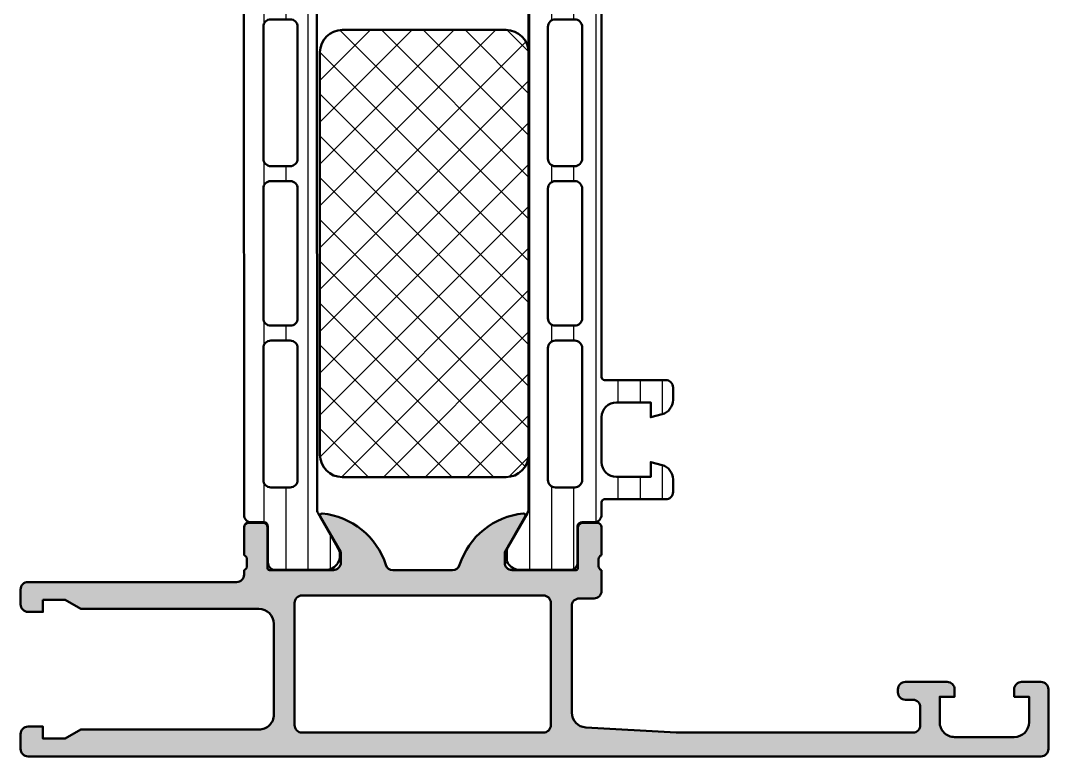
# Model space of a CAD drawing. Extents: x 0 to 69, y 0 to 75.
# Drawn here: x 0 to 69, y 0 to 49.4 of the extents above; entities that cross this region are included whole.
import ezdxf

# ---------------------------------------------------------------- set-up
doc = ezdxf.new("R2010")
doc.units = 0
for name, color, linetype, lineweight in [('0S-Alu contour', 7, 'Continuous', 50), ('0S-Alu hatch', 252, 'Continuous', 25), ('0S-Plastic contour', 254, 'Continuous', 50), ('0S-Plastic hatch', 253, 'Continuous', 25), ('0S-PT contour', 91, 'Continuous', 50), ('0S-PT hatch', 103, 'Continuous', 25)]:
    doc.layers.add(name, color=color, linetype=linetype, lineweight=lineweight)
pattern_1 = [(90, (0, 0), (-1.4859, 0), [])]

# ---------------------------------------------------------------- blocks, each defined once
blk = doc.blocks.new('345540__7C5950E0_0CE1_490F_80BC_37606100C940_')
at = {"layer": '0S-Alu hatch'}
h = blk.add_hatch(color=256, dxfattribs=at)
edge = h.paths.add_edge_path()
edge.add_line((1.499952587890625, 10.50025939941406), (2.999952587890628, 10.50025939941406))
edge.add_line((2.999952587890628, 10.50025939941406), (4.038745674896248, 9.900517463684084))
edge.add_line((4.038745674896248, 9.900517463684084), (16.00005367736816, 9.89933776855469))
edge.add_ellipse((15.99995466912911, 8.899337947345852), major_axis=(-0.9999998261101533, 0), ratio=1, start_angle=179.9999897547164, end_angle=269.99432724477, ccw=False)
edge.add_line((16.99995449523925, 8.899337768554677), (16.99995449523926, 2.798892021179194))
edge.add_ellipse((15.9999549253858, 2.798891584865992), major_axis=(-0.9999995698535546, 0), ratio=1, start_angle=89.99363693611878, end_angle=180.0000250084278, ccw=False)
edge.add_line((15.99984386901855, 1.798892021179199), (4.040299210357666, 1.800205945968627))
edge.add_line((4.040299210357666, 1.800205945968627), (2.999952587890625, 1.199554443359375))
edge.add_line((2.999952587890625, 1.199554443359375), (1.499952587890625, 1.199554443359375))
edge.add_line((1.499952587890625, 1.199554443359375), (1.499952587890625, 2))
edge.add_line((1.499952587890625, 2), (0.5, 2))
edge.add_arc((0.5, 1.5), 0.5, 90, 180)
edge.add_line((1e-16, 1.5), (2e-16, 0.5000228881579428))
edge.add_arc((0.5000000000673186, 0.5000228881579428), 0.5000000000673183, 180, 269.9999807148249)
edge.add_line((0.499999831772417, 2.28880906528e-05), (68.49995258782332, -6.73181e-11))
edge.add_arc((68.49995622717992, 0.4999963606433924), 0.4999963607239556, 269.9995829574171, 360.0004170428646)
edge.add_line((68.99995258789063, 0.5000000000000142), (68.99995258789063, 4.5))
edge.add_arc((68.49995622724725, 4.500003639356624), 0.4999963606566272, 359.9995829571354, 450.0004170425845)
edge.add_line((68.49995258789063, 5.000000000000006), (67.19993427734371, 4.999999999999999))
edge.add_arc((67.199914022407, 4.500050770347294), 0.4999492300630079, 89.99767871951912, 180.0058184440998)
edge.add_line((66.69996479492188, 4.499999999999988), (66.69996479492188, 3.999999999999999))
edge.add_line((66.69996479492188, 3.999999999999999), (67.69996479492188, 3.999999999999999))
edge.add_line((67.69996479492188, 3.999999999999999), (67.69996479492188, 2.30000305175782))
edge.add_ellipse((66.69992161642227, 2.300046230257419), major_axis=(-1.00004317943176, 0), ratio=1, start_angle=90.00247383897522, end_angle=179.9975261609891, ccw=False)
edge.add_line((66.69996479492188, 1.30000305175781), (62.69993427734376, 1.300003051757812))
edge.add_ellipse((62.69991754521423, 2.299955803026455), major_axis=(-0.999952751408632, 0), ratio=1, start_angle=-0.002707280691993219, end_angle=90.0009587257029, ccw=False)
edge.add_line((61.69996479492187, 2.300003051757808), (61.69996479492187, 4))
edge.add_line((61.69996479492187, 4), (62.69996479492188, 4))
edge.add_line((62.69996479492188, 4), (62.69996479492188, 4.499999999999985))
edge.add_arc((62.19991605914786, 4.499951264225977), 0.5000487381489659, 0.0055841639549441, 89.99441583599246)
edge.add_line((62.19996479492185, 4.999999999999999), (59.39995792846679, 5))
edge.add_arc((59.39994412848212, 4.500013799984669), 0.4999862002057805, 89.99841859459563, 180.0015814054484)
edge.add_line((58.89995792846678, 4.49999999999996), (58.89995792846678, 4.300003051757824))
edge.add_arc((59.3999450468906, 4.299990170181633), 0.499987118589759, 179.9985238419079, 270.0014761579293)
edge.add_line((59.3999579284668, 3.800003051757813), (59.89994648437498, 3.800003051757812))
edge.add_ellipse((59.89994374350739, 3.300000310890201), major_axis=(-0.5000027408751239, 0), ratio=1, start_angle=180.0003140784808, end_angle=269.9996859214303, ccw=False)
edge.add_line((60.399946484375, 3.300003051757804), (60.399946484375, 2.099998474121108))
edge.add_ellipse((59.89995012373164, 2.09999483476445), major_axis=(-0.4999963606566033, 0), ratio=1, start_angle=89.999582957413, end_angle=180.0004170428646, ccw=False)
edge.add_line((59.899946484375, 1.599998474121092), (43.99995258789063, 1.599998474121093))
edge.add_line((43.99995258789063, 1.599998474121093), (37.94290760498046, 1.946114420890808))
edge.add_ellipse((37.99995793978754, 2.944491084854727), major_axis=(-1.00000535191034, 0), ratio=1, start_angle=0.0002969083017205776, end_angle=86.72949836411908, ccw=False)
edge.add_line((36.99995258789062, 2.944485902786265), (36.99995258789063, 10.09999847412109))
edge.add_ellipse((37.49994971525884, 10.10000134675289), major_axis=(-0.4999971273764557, 0), ratio=1, start_angle=-90.00032918124572, end_angle=0.0003291815056059022, ccw=False)
edge.add_line((37.49995258789062, 10.59999847412109), (38.50000000000001, 10.59999847412109))
edge.add_arc((38.50000000000001, 11.09999847412109), 0.4999999999999929, 270, 360)
edge.add_line((39.00000000000001, 11.09999847412109), (39.00000000000001, 12.49999999999999))
edge.add_ellipse((39.07883644654305, 12.76752059199311), major_axis=(-0.278895056327431, 0), ratio=1, start_angle=-1.164589374097602, end_angle=73.58012358050757, ccw=False)
edge.add_line((38.79999900000001, 12.77318899999148), (38.79999899999999, 13.22678299999149))
edge.add_ellipse((39.07886709564316, 13.23244365946856), major_axis=(-0.2789255417371506, 0), ratio=1, start_angle=-73.57540544464501, end_angle=1.162870072887472, ccw=False)
edge.add_line((39, 13.49998699999149), (39, 15.37999799999999))
edge.add_arc((38.69999999999999, 15.37999799999999), 0.3000000000000078, 0, 89.99999999999864)
edge.add_line((38.7, 15.679998), (37.72002568095722, 15.679998))
edge.add_arc((37.72002568095722, 15.379998), 0.3000000000000043, 90, 180)
edge.add_line((37.42002568095721, 15.379998), (37.4200256809572, 12.62))
edge.add_ellipse((37.3000256809572, 12.62), major_axis=(-0.1199999999999974, 0), ratio=1, start_angle=90, end_angle=180, ccw=False)
edge.add_line((37.3000256809572, 12.5), (32.99999999999999, 12.5))
edge.add_ellipse((33, 13), major_axis=(-0.4999999999999965, 0), ratio=1, start_angle=0, end_angle=89.9999999999992, ccw=False)
edge.add_line((32.5, 13), (32.5, 13.69999999999998))
edge.add_line((32.5, 13.69999999999998), (33.88149545762237, 16.09282032302755))
edge.add_arc((33.7618802153517, 16.1618802153517), 0.1381197846483053, 330.0000000000018, 455.622577550792)
edge.add_arc((34.23822324117383, 11.32339113815213), 5.000000000000075, 95.62257755079376, 162.2515836439299)
edge.add_ellipse((29.00000000000001, 12.99999999999994), major_axis=(-0.4999999999999409, 0), ratio=1, start_angle=89.9999999999992, end_angle=162.2515836439293, ccw=False)
edge.add_line((29, 12.5), (25, 12.49999999999999))
edge.add_ellipse((25.00000000000002, 12.99999999999981), major_axis=(-0.4999999999998206, 0), ratio=1, start_angle=17.74841635606748, end_angle=89.9999999999971, ccw=False)
edge.add_arc((19.7617767588262, 11.32339113815199), 5.000000000000196, 17.74841635607047, 84.3774224492068)
edge.add_arc((20.23811978464829, 16.16188021535171), 0.1381197846482948, 84.37742244920737, 210.0000000000037)
edge.add_line((20.11850454237764, 16.09282032302755), (21.5, 13.7))
edge.add_line((21.5, 13.7), (21.5, 13))
edge.add_ellipse((21, 13), major_axis=(-0.4999999999999965, 0), ratio=1, start_angle=90.0000000000004, end_angle=180, ccw=False)
edge.add_line((21.00000000000001, 12.5), (16.6999743190428, 12.5))
edge.add_ellipse((16.69997431904279, 12.62), major_axis=(-0.1200000000000045, 0), ratio=1, start_angle=0, end_angle=90.0000000000017, ccw=False)
edge.add_line((16.57997431904279, 12.62), (16.57997431904279, 15.379998))
edge.add_arc((16.27997431904279, 15.379998), 0.3000000000000043, 0, 90)
edge.add_line((16.27997431904279, 15.67999800000001), (15.3, 15.679998))
edge.add_arc((15.3, 15.379998), 0.3000000000000025, 90.00000000000033, 180)
edge.add_line((15, 15.379998), (15, 13.49998699999149))
edge.add_ellipse((14.92113290435683, 13.23244365946855), major_axis=(-0.2789255417371499, 0), ratio=1, start_angle=178.8371299271126, end_angle=253.5754054446447, ccw=False)
edge.add_line((15.200001, 13.22678299999149), (15.200001, 12.77318899999149))
edge.add_ellipse((14.92116355345695, 12.76752059199311), major_axis=(-0.2788950563274379, 0), ratio=1, start_angle=106.4198764194926, end_angle=181.1645893740982, ccw=False)
edge.add_line((15, 12.49999999999999), (14.99999999999999, 12.20058344871253))
edge.add_ellipse((14.49999999999999, 12.20058344871252), major_axis=(-0.5000000000000018, 0), ratio=1, start_angle=89.99357176460592, end_angle=180, ccw=False)
edge.add_line((14.49994390306375, 11.70058345185939), (0.5002058927117244, 11.70215413669046))
edge.add_arc((0.4999999999999991, 11.20215417908227), 0.4999999999999984, 89.97640643250448, 180)
edge.add_line((7e-16, 11.20215417908227), (6e-16, 10.20033264160156))
edge.add_arc((0.4999999999999984, 10.20033264160156), 0.4999999999999983, 180, 269.9999999999999)
edge.add_line((0.4999999999999977, 9.700332641601562), (1.499952587890625, 9.700332641601557))
edge.add_line((1.499952587890625, 9.700332641601557), (1.499952587890625, 10.50025939941406))
edge = h.paths.add_edge_path()
edge.add_ellipse((18.89995124113773, 2.100003230883828), major_axis=(-0.4999971273764557, 0), ratio=1, start_angle=-0.0003291815056059022, end_angle=90.00032918124731, ccw=False)
edge.add_line((18.39995411376953, 2.100006103515625), (18.39995411376953, 10.29999542236327))
edge.add_ellipse((18.89995124113775, 10.29999829499506), major_axis=(-0.4999971273764734, 0), ratio=1, start_angle=-90.00032918124509, end_angle=0.0003291815056059022, ccw=False)
edge.add_line((18.89995411376953, 10.79999542236328), (35.09993961791991, 10.79999542236328))
edge.add_ellipse((35.09994249055171, 10.29999829499507), major_axis=(-0.4999971273764628, 0), ratio=1, start_angle=179.9996708184945, end_angle=270.00032918124725, ccw=False)
edge.add_line((35.59993961791992, 10.29999542236328), (35.59993961791992, 2.100006103515625))
edge.add_ellipse((35.09994249055171, 2.100003230883835), major_axis=(-0.4999971273764628, 0), ratio=1, start_angle=89.99967081875349, end_angle=180.0003291815056, ccw=False)
edge.add_line((35.09993961791992, 1.600006103515625), (18.89995411376952, 1.600006103515625))
at = {"layer": '0S-Alu contour', "color": 7}
for points in [[(20.11850454237764, 16.09282032302755), (21.5, 13.7), (21.5, 13)], [(32.5, 13), (32.5, 13.69999999999998), (33.88149545762237, 16.09282032302755)], [(15, 15.379998), (15, 13.49998699999149)], [(16.27997431904279, 15.67999800000001), (15.3, 15.679998)], [(16.57997431904279, 12.62), (16.57997431904279, 15.379998)], [(37.42002568095721, 15.379998), (37.4200256809572, 12.62)], [(38.7, 15.679998), (37.72002568095722, 15.679998)], [(39, 13.49998699999149), (39, 15.37999799999999)], [(15.200001, 13.22678299999149), (15.200001, 12.77318899999149)], [(38.79999900000001, 12.77318899999148), (38.79999899999999, 13.22678299999149)], [(15, 12.49999999999999), (14.99999999999999, 12.20058344871253)], [(21.00000000000001, 12.5), (16.6999743190428, 12.5)], [(29, 12.5), (25, 12.49999999999999)], [(37.3000256809572, 12.5), (32.99999999999999, 12.5)], [(39.00000000000001, 11.09999847412109), (39.00000000000001, 12.49999999999999)], [(7e-16, 11.20215417908227), (6e-16, 10.20033264160156)], [(14.49994390306375, 11.70058345185939), (0.5002058927117244, 11.70215413669046)], [(0.4999999999999977, 9.700332641601562), (1.499952587890625, 9.700332641601557), (1.499952587890625, 10.50025939941406)], [(1.499952587890625, 10.50025939941406), (2.999952587890628, 10.50025939941406), (4.038745674896248, 9.900517463684084), (16.00005367736816, 9.89933776855469)], [(18.89995411376953, 10.79999542236328), (35.09993961791991, 10.79999542236328)], [(37.49995258789062, 10.59999847412109), (38.50000000000001, 10.59999847412109)], [(18.39995411376953, 2.100006103515625), (18.39995411376953, 10.29999542236327)], [(35.59993961791992, 10.29999542236328), (35.59993961791992, 2.100006103515625)], [(36.99995258789062, 2.944485902786265), (36.99995258789063, 10.09999847412109)], [(16.99995449523925, 8.899337768554677), (16.99995449523926, 2.798892021179194)], [(62.19996479492185, 4.999999999999999), (59.39995792846679, 5)], [(68.49995258789063, 5.000000000000006), (67.19993427734371, 4.999999999999999)], [(58.89995792846678, 4.49999999999996), (58.89995792846678, 4.300003051757824)], [(61.69996479492187, 2.300003051757808), (61.69996479492187, 4), (62.69996479492188, 4), (62.69996479492188, 4.499999999999985)], [(66.69996479492188, 4.499999999999988), (66.69996479492188, 3.999999999999999), (67.69996479492188, 3.999999999999999), (67.69996479492188, 2.30000305175782)], [(68.99995258789063, 0.5000000000000142), (68.99995258789063, 4.5)], [(59.3999579284668, 3.800003051757813), (59.89994648437498, 3.800003051757812)], [(60.399946484375, 3.300003051757804), (60.399946484375, 2.099998474121108)], [(1e-16, 1.5), (2e-16, 0.5000228881579428)], [(15.99984386901855, 1.798892021179199), (4.040299210357666, 1.800205945968627), (2.999952587890625, 1.199554443359375), (1.499952587890625, 1.199554443359375), (1.499952587890625, 2), (0.5, 2)], [(35.09993961791992, 1.600006103515625), (18.89995411376952, 1.600006103515625)], [(59.899946484375, 1.599998474121092), (43.99995258789063, 1.599998474121093), (37.94290760498046, 1.946114420890808)], [(66.69996479492188, 1.30000305175781), (62.69993427734376, 1.300003051757812)], [(0.499999831772417, 2.28880906528e-05), (68.49995258782332, -6.73181e-11)]]:
    blk.add_lwpolyline(points, dxfattribs=at)
for centre, radius, start, end in [((20.23811978464829, 16.16188021535171), 0.1381197846482948, 84.37742244920737, 210.0000000000037), ((19.7617767588262, 11.32339113815199), 5.000000000000196, 17.74841635607047, 84.3774224492068), ((34.23822324117383, 11.32339113815213), 5.000000000000075, 95.62257755079376, 162.2515836439299), ((33.7618802153517, 16.1618802153517), 0.1381197846483053, 330.0000000000018, 95.62257755079206), ((15.3, 15.379998), 0.3000000000000025, 90.00000000000033, 180), ((16.27997431904279, 15.379998), 0.3000000000000043, 0, 90), ((37.72002568095722, 15.379998), 0.3000000000000043, 90, 180), ((38.69999999999999, 15.37999799999999), 0.3000000000000078, 0, 89.99999999999864), ((0.4999999999999991, 11.20215417908227), 0.4999999999999984, 89.97640643250448, 180), ((38.50000000000001, 11.09999847412109), 0.4999999999999929, 270, 0), ((0.4999999999999984, 10.20033264160156), 0.4999999999999983, 180, 269.9999999999999), ((59.39994412848212, 4.500013799984669), 0.4999862002057805, 89.99841859459563, 180.0015814054484), ((62.19991605914786, 4.499951264225977), 0.5000487381489659, 0.0055841639549441, 89.99441583599246), ((67.199914022407, 4.500050770347294), 0.4999492300630079, 89.99767871951912, 180.0058184440998), ((68.49995622724725, 4.500003639356624), 0.4999963606566272, 359.9995829571354, 90.00041704258453), ((59.3999450468906, 4.299990170181633), 0.499987118589759, 179.9985238419079, 270.0014761579293), ((0.5, 1.5), 0.5, 90, 180), ((0.5000000000673186, 0.5000228881579428), 0.5000000000673183, 180, 269.9999807148249), ((68.49995622717992, 0.4999963606433924), 0.4999963607239556, 269.9995829574171, 0.0004170428646345)]:
    blk.add_arc(centre, radius, start, end, dxfattribs=at)
at = {"layer": '0S-Alu contour', "color": 7, "extrusion": (0, 0, -1)}
for centre, radius, start, end in [((-14.92113290435683, 13.23244365946855), 0.2789255417371499, 106.4245945553553, 181.1628700728874), ((-39.07886709564316, 13.23244365946856), 0.2789255417371506, 358.8371299271125, 73.57540544464504), ((-14.92116355345695, 12.76752059199311), 0.2788950563274379, 178.8354106259018, 253.5801235805074), ((-16.69997431904279, 12.62), 0.1200000000000045, 269.9999999999983, 0), ((-21, 13), 0.4999999999999965, 180, 269.9999999999996), ((-25.00000000000002, 12.99999999999981), 0.4999999999998206, 270.0000000000029, 342.2515836439325), ((-29.00000000000001, 12.99999999999994), 0.4999999999999409, 197.7484163560708, 270.0000000000008), ((-33, 13), 0.4999999999999965, 270.0000000000008, 0), ((-37.3000256809572, 12.62), 0.1199999999999974, 180, 270), ((-39.07883644654305, 12.76752059199311), 0.278895056327431, 286.4198764194924, 1.16458937409755), ((-14.49999999999999, 12.20058344871252), 0.5000000000000018, 180, 270.0064282353941), ((-18.89995124113775, 10.29999829499506), 0.4999971273764734, 359.9996708184944, 90.00032918124526), ((-35.09994249055171, 10.29999829499507), 0.4999971273764628, 89.99967081875272, 180.0003291815056), ((-37.49994971525884, 10.10000134675289), 0.4999971273764557, 359.9996708184944, 90.00032918124565), ((-15.99995466912911, 8.899337947345852), 0.9999998261101533, 90.00567275523002, 180.0000102452837), ((-59.89994374350739, 3.300000310890201), 0.5000027408751239, 90.00031407856972, 179.9996859215192), ((-15.9999549253858, 2.798891584865992), 0.9999995698535546, 179.9999749915722, 270.0063630638812), ((-37.99995793978754, 2.944491084854727), 1.00000535191034, 273.2705016358809, 359.9997030916983), ((-18.89995124113773, 2.100003230883828), 0.4999971273764557, 269.9996708187527, 0.0003291815055843), ((-35.09994249055171, 2.100003230883835), 0.4999971273764628, 179.9996708184944, 270.0003291812465), ((-59.89995012373164, 2.09999483476445), 0.4999963606566033, 179.9995829571354, 270.000417042587), ((-62.69991754521423, 2.299955803026455), 0.999952751408632, 269.9990412742971, 0.002707280692036), ((-66.69992161642227, 2.300046230257419), 1.00004317943176, 180.002473839011, 269.9975261610248)]:
    blk.add_arc(centre, radius, start, end, dxfattribs=at)
blk = doc.blocks.new('284031__29B576D6_DCB4_4DB5_9772_6ECB10AA6406___F21C7CDE_FBFE_4BC2_AAD2_118984165518_')
at = {"layer": '0S-Plastic hatch'}
h = blk.add_hatch(dxfattribs=at)
h.set_pattern_fill('ANSI31', color=256, scale=0.4680000000000001, angle=45, style=0)
h.set_pattern_definition(pattern_1)
edge = h.paths.add_edge_path()
edge.add_ellipse((38.50000267914019, 51.29260796640056), major_axis=(-0.4999973210979561, 0), ratio=1, start_angle=180.0017683158931, end_angle=270.0023822799153, ccw=False)
edge.add_line((39.00000000000002, 51.29262339778484), (39.000022921558, 25.45125658823265))
edge.add_arc((39.20416178718, 25.45537538707199), 0.2041804127758607, 181.1558689438134, 269.5149389342905)
edge.add_line((39.20243323428476, 25.25120229122876), (43.30243323427304, 25.25120229122876))
edge.add_ellipse((43.30243323427303, 24.75120229122881), major_axis=(-0.4999999999999503, 0), ratio=1, start_angle=180, end_angle=269.9999999999984, ccw=False)
edge.add_line((43.80243323427298, 24.75120229122881), (43.80243323427299, 23.92045306784114))
edge.add_ellipse((42.80243323427291, 23.92045306784118), major_axis=(-1.000000000000071, 0), ratio=1, start_angle=105.0000000010829, end_angle=180, ccw=False)
edge.add_line((43.06125227939371, 22.95452724155694), (42.30243323427305, 22.75120229122875))
edge.add_line((42.30243323427305, 22.75120229122875), (42.30243323427305, 23.75120229122876))
edge.add_line((42.30243323427305, 23.75120229122876), (40.00243323428463, 23.75120229122875))
edge.add_arc((40.00414226812575, 22.74707631855113), 1.004127427074103, 90.0975179750866, 179.7701403215128)
edge.add_line((39.000022921558, 22.7511046743983), (39.000022921558, 19.75122632025461))
edge.add_arc((40.00414248000592, 19.7553287754304), 1.004127938958029, 180.2340877213157, 269.9024699846784)
edge.add_line((40.00243323428469, 18.75120229122875), (42.30243323427305, 18.75120229122875))
edge.add_line((42.30243323427305, 18.75120229122875), (42.30243323427315, 19.75120229122869))
edge.add_line((42.30243323427315, 19.75120229122869), (43.06125227939372, 19.54787734087044))
edge.add_ellipse((42.80243323427305, 18.58195151458674), major_axis=(-0.9999999999995143, 0), ratio=1, start_angle=180, end_angle=254.9999999989157, ccw=False)
edge.add_line((43.80243323427257, 18.58195151458674), (43.80243323427305, 17.75120229122874))
edge.add_ellipse((43.30243323427303, 17.75120229122878), major_axis=(-0.5000000000000285, 0), ratio=1, start_angle=90.00000000000318, end_angle=180, ccw=False)
edge.add_line((43.30243323427305, 17.25120229122875), (39.20243323428469, 17.25120229122875))
edge.add_arc((39.20243323428468, 17.05120229122878), 0.1999999999999815, 89.99999999999797, 180)
edge.add_line((39.00243323428469, 17.05120229122878), (39.00111268929475, 16.21013004610088))
edge.add_ellipse((38.50111536862897, 16.21010925689818), major_axis=(-0.4999973210979703, 0), ratio=1, start_angle=90.00176831586009, end_angle=180.0023822800019, ccw=False)
edge.add_line((38.50113080001328, 15.71011193603834), (37.69079946719838, 15.71008330962012))
edge.add_arc((37.69081033343269, 15.41008330981692), 0.299999999999997, 90.00207529788617, 180.0020752978985)
edge.add_line((37.39081033362949, 15.41007244358253), (37.39122921384228, 13.0100740742441))
edge.add_ellipse((36.89123323682728, 13.01005332437419), major_axis=(-0.4999959774455577, 0), ratio=1, start_angle=90.00177281669909, end_angle=180.0023777790716, ccw=False)
edge.add_line((36.89124870744703, 12.51005734716797), (33.41470721164119, 12.50993069970388))
edge.add_ellipse((33.55698200855542, 13.4997539283803), major_axis=(-0.999996070924483, 0), ratio=1, start_angle=-32.72494080195338, end_angle=81.8204672459861, ccw=False)
edge.add_line((32.71570977789663, 14.04035838247478), (34.03409677568367, 16.32406298372988))
edge.add_arc((33.60107500396779, 16.57404727382751), 0.5000000000780612, 330.002078700779, 360.0020153905167)
edge.add_line((34.10107500373653, 16.57406486142762), (34.09998869130261, 50.92833361702788))
edge.add_arc((33.59998869151276, 50.92831498383411), 0.5000000001413404, 0.0021352064704077, 30.00207189281105)
edge.add_line((34.03299235290645, 51.17833064206575), (32.71443992344539, 53.46193973131244))
edge.add_ellipse((33.55567298966561, 54.00260512706299), major_axis=(-0.9999960709244712, 0), ratio=1, start_angle=-81.81631665021632, end_angle=32.729091397728894, ccw=False)
edge.add_line((33.41332648878387, 54.9924180465337), (36.88986798458969, 54.99254469399776))
edge.add_ellipse((36.88988873445962, 54.49254871698275), major_axis=(-0.4999959774455719, 0), ratio=1, start_angle=180.0017728167249, end_angle=270.0023777790745, ccw=False)
edge.add_line((37.38988471166585, 54.49256418760272), (37.38963969108502, 52.09256579421701))
edge.add_arc((37.68963969088827, 52.09257666045134), 0.3000000000000041, 180.0020752978985, 270.0020752978766)
edge.add_line((37.68965055712254, 51.79257666064813), (38.49998188993747, 51.79260528706632))
edge = h.paths.add_edge_path()
edge.add_arc((37.20055129926905, 40.10119604774749), 0.5000000021572859, 269.9981009105012, 360)
edge.add_line((37.70055130142633, 40.10119604587006), (37.70055130142632, 48.95118994235432))
edge.add_arc((37.20055129933871, 48.95118994053621), 0.5000000020876287, 0, 90.00189910261868)
edge.add_line((37.20053472654188, 49.45118994234917), (35.90054062027397, 49.45118994234918))
edge.add_arc((35.90053698091735, 48.95119358170581), 0.4999963606566175, 89.99958295741548, 180.0004170428646)
edge.add_line((35.40054062027398, 48.95118994234918), (35.40054062027396, 40.10119604586717))
edge.add_arc((35.90053698091721, 40.1011924065081), 0.4999963606564896, 179.9995829571354, 270.0004170426)
edge.add_line((35.90054062027396, 39.60119604586486), (37.2005347265867, 39.60119604586486))
edge = h.paths.add_edge_path()
edge.add_arc((35.90053698090691, 27.40119358240434), 0.4999963606565535, 89.99958295740734, 180.0004170428646)
edge.add_line((35.4005406202636, 27.40118994304764), (35.4005406202636, 18.55121130535756))
edge.add_arc((35.90055587905265, 18.55121130535237), 0.5000152587890554, 180, 270.0000000000008)
edge.add_line((35.90055587905266, 18.05119604656332), (37.20056656020501, 18.05119604656332))
edge.add_arc((37.200566560205, 18.55118078777427), 0.4999847412109375, 270.0000000000008, 360)
edge.add_line((37.70055130141594, 18.55118078777427), (37.70055130141594, 27.40118994305278))
edge.add_arc((37.2005512993283, 27.40118994123467), 0.5000000020876287, 0, 90.001899102613)
edge.add_line((37.20053472653152, 27.90118994304764), (35.9005406202636, 27.90118994304764))
edge = h.paths.add_edge_path()
edge.add_arc((35.90054062026361, 38.1011960465633), 0.5000000000000142, 90.00000000119202, 180)
edge.add_line((35.40054062026359, 38.10119604656852), (35.4005406202636, 29.40118994305284))
edge.add_arc((35.90054062026361, 29.40118994304765), 0.5000000000000036, 180, 269.9999999999976)
edge.add_line((35.90054062026359, 28.90118994304765), (37.20055130141594, 28.90118994304764))
edge.add_arc((37.20055130141595, 29.40118994304763), 0.4999999999999929, 269.9999999999992, 360)
edge.add_line((37.70055130141594, 29.40118994304763), (37.70055130141596, 38.10119604656853))
edge.add_arc((37.20055130141596, 38.10119604656333), 0.5, 0, 90.00000000119527)
edge.add_line((37.20055130140553, 38.60119604656333), (35.9005406202532, 38.60119604656332))
at = {"layer": '0S-Alu contour', "color": 7}
for points in [[(37.20053472654188, 49.45118994234917), (35.90054062027397, 49.45118994234918)], [(35.40054062027398, 48.95118994234918), (35.40054062027396, 40.10119604586717)], [(37.70055130142633, 40.10119604587006), (37.70055130142632, 48.95118994235432)], [(35.90054062027396, 39.60119604586486), (37.2005347265867, 39.60119604586486)], [(35.40054062026359, 38.10119604656852), (35.4005406202636, 29.40118994305284)], [(37.20055130140553, 38.60119604656333), (35.9005406202532, 38.60119604656332)], [(37.70055130141594, 29.40118994304763), (37.70055130141596, 38.10119604656853)], [(35.90054062026359, 28.90118994304765), (37.20055130141594, 28.90118994304764)], [(37.20053472653152, 27.90118994304764), (35.9005406202636, 27.90118994304764)], [(35.4005406202636, 27.40118994304764), (35.4005406202636, 18.55121130535756)], [(37.70055130141594, 18.55118078777427), (37.70055130141594, 27.40118994305278)], [(35.90055587905266, 18.05119604656332), (37.20056656020501, 18.05119604656332)]]:
    blk.add_lwpolyline(points, dxfattribs=at)
for centre, radius, start, end in [((35.90053698091735, 48.95119358170581), 0.4999963606566175, 89.99958295741548, 180.0004170428646), ((37.20055129933871, 48.95118994053621), 0.5000000020876287, 0, 90.00189910261868), ((35.90053698091721, 40.1011924065081), 0.4999963606564896, 179.9995829571354, 270.0004170426), ((37.20055129926905, 40.10119604774749), 0.5000000021572859, 269.9981009105012, 0), ((35.90054062026361, 38.1011960465633), 0.5000000000000142, 90.00000000119202, 180), ((37.20055130141596, 38.10119604656333), 0.5, 0, 90.00000000119527), ((35.90054062026361, 29.40118994304765), 0.5000000000000036, 180, 269.9999999999976), ((37.20055130141595, 29.40118994304763), 0.4999999999999929, 269.9999999999992, 0), ((35.90053698090691, 27.40119358240434), 0.4999963606565535, 89.99958295740734, 180.0004170428646), ((37.2005512993283, 27.40118994123467), 0.5000000020876287, 0, 90.001899102613), ((35.90055587905265, 18.55121130535237), 0.5000152587890554, 180, 270.0000000000008), ((37.200566560205, 18.55118078777427), 0.4999847412109375, 270.0000000000008, 0)]:
    blk.add_arc(centre, radius, start, end, dxfattribs=at)
at = {"layer": '0S-Plastic contour', "color": 7}
for points in [[(33.41332648878387, 54.9924180465337), (36.88986798458969, 54.99254469399776)], [(37.38988471166585, 54.49256418760272), (37.38963969108502, 52.09256579421701)], [(34.03299235290645, 51.17833064206575), (32.71443992344539, 53.46193973131244)], [(37.68965055712254, 51.79257666064813), (38.49998188993747, 51.79260528706632)], [(39.00000000000002, 51.29262339778484), (39.000022921558, 25.45125658823265)], [(34.10107500373653, 16.57406486142762), (34.09998869130261, 50.92833361702788)], [(39.20243323428476, 25.25120229122876), (43.30243323427304, 25.25120229122876)], [(43.80243323427298, 24.75120229122881), (43.80243323427299, 23.92045306784114)], [(43.06125227939371, 22.95452724155694), (42.30243323427305, 22.75120229122875), (42.30243323427305, 23.75120229122876), (40.00243323428463, 23.75120229122875)], [(39.000022921558, 22.7511046743983), (39.000022921558, 19.75122632025461)], [(40.00243323428469, 18.75120229122875), (42.30243323427305, 18.75120229122875), (42.30243323427315, 19.75120229122869), (43.06125227939372, 19.54787734087044)], [(43.80243323427257, 18.58195151458674), (43.80243323427305, 17.75120229122874)], [(43.30243323427305, 17.25120229122875), (39.20243323428469, 17.25120229122875)], [(39.00243323428469, 17.05120229122878), (39.00111268929475, 16.21013004610088)], [(32.71570977789663, 14.04035838247478), (34.03409677568367, 16.32406298372988)], [(37.39081033362949, 15.41007244358253), (37.39122921384228, 13.0100740742441)], [(38.50113080001328, 15.71011193603834), (37.69079946719838, 15.71008330962012)], [(36.89124870744703, 12.51005734716797), (33.41470721164119, 12.50993069970388)]]:
    blk.add_lwpolyline(points, dxfattribs=at)
at = {"layer": '0S-Plastic contour', "color": 7, "extrusion": (0, 0, -1)}
for centre, radius, start, end in [((-33.55567298966561, 54.00260512706299), 0.9999960709244712, 327.2709086022711, 81.81631665021628), ((-36.88988873445962, 54.49254871698275), 0.4999959774455719, 89.99762222092549, 179.9982271832751), ((-38.50000267914019, 51.29260796640056), 0.4999973210979562, 89.9976177200847, 179.9982316841069), ((-43.30243323427303, 24.75120229122881), 0.4999999999999503, 90.0000000000016, 180), ((-42.80243323427291, 23.92045306784118), 1.000000000000071, 180, 254.9999999989171), ((-42.80243323427305, 18.58195151458674), 0.9999999999995143, 105.0000000010843, 180), ((-43.30243323427303, 17.75120229122878), 0.5000000000000285, 180, 269.9999999999968), ((-38.50111536862897, 16.21010925689818), 0.4999973210979704, 179.9976177199981, 269.9982316841399), ((-33.55698200855542, 13.4997539283803), 0.999996070924483, 278.1795327540139, 32.72494080195337), ((-36.89123323682728, 13.01005332437419), 0.4999959774455577, 179.9976222209284, 269.9982271833009)]:
    blk.add_arc(centre, radius, start, end, dxfattribs=at)
at = {"layer": '0S-Plastic contour', "color": 7}
for centre, radius, start, end in [((37.68963969088827, 52.09257666045134), 0.3000000000000041, 180.0020752978985, 270.0020752978766), ((33.59998869151276, 50.92831498383411), 0.5000000001413404, 0.0021352064704077, 30.00207189281105), ((39.20416178718, 25.45537538707199), 0.2041804127758607, 181.1558689438134, 269.5149389342905), ((40.00414226812575, 22.74707631855113), 1.004127427074103, 90.0975179750866, 179.7701403215128), ((40.00414248000592, 19.7553287754304), 1.004127938958029, 180.2340877213157, 269.9024699846784), ((39.20243323428468, 17.05120229122878), 0.1999999999999815, 89.99999999999797, 180), ((33.60107500396779, 16.57404727382751), 0.5000000000780612, 330.002078700779, 0.0020153905167381), ((37.69081033343269, 15.41008330981692), 0.299999999999997, 90.00207529788617, 180.0020752978985)]:
    blk.add_arc(centre, radius, start, end, dxfattribs=at)
blk = doc.blocks.new('382240__28DFC5E8_60D3_4EA5_B6A9_FF4554881C1F_')
at = {"layer": '0S-PT hatch'}
h = blk.add_hatch(dxfattribs=at)
h.set_pattern_fill('ANSI37', color=256, scale=0.625, angle=90, style=0)
h.set_pattern_definition([(135, (0, 0), (-1.403165018917055, -1.403165018917055), []), (225, (0, 0), (1.403165018917055, -1.403165018917055), [])])
edge = h.paths.add_edge_path()
edge.add_line((32.59735469405707, 48.74119923922818), (21.59735469405707, 48.74119923922818))
edge.add_arc((21.59735469405707, 47.24119923922818), 1.5, 90, 180)
edge.add_line((20.09735469405707, 47.24119923922818), (20.09735469405706, 20.24119923922818))
edge.add_arc((21.59735469405705, 20.24119923922818), 1.499999999999998, 180, 270)
edge.add_line((21.59735469405705, 18.74119923922818), (32.59735469405705, 18.74119923922818))
edge.add_arc((32.59735469405705, 20.24119923922818), 1.5, 270, 360)
edge.add_line((34.09735469405705, 20.24119923922818), (34.09735469405707, 47.24119923922818))
edge.add_arc((32.59735469405707, 47.24119923922818), 1.499999999999999, 0, 90)
at = {"layer": '0S-PT contour', "color": 7}
for points in [[(32.59735469405707, 48.74119923922818), (21.59735469405707, 48.74119923922818)], [(20.09735469405707, 47.24119923922818), (20.09735469405706, 20.24119923922818)], [(34.09735469405705, 20.24119923922818), (34.09735469405707, 47.24119923922818)], [(21.59735469405705, 18.74119923922818), (32.59735469405705, 18.74119923922818)]]:
    blk.add_lwpolyline(points, dxfattribs=at)
for centre, radius, start, end in [((21.59735469405707, 47.24119923922818), 1.5, 90, 180), ((32.59735469405707, 47.24119923922818), 1.499999999999999, 0, 90), ((21.59735469405705, 20.24119923922818), 1.499999999999998, 180, 270), ((32.59735469405705, 20.24119923922818), 1.5, 270, 0)]:
    blk.add_arc(centre, radius, start, end, dxfattribs=at)
blk = doc.blocks.new('284031__8AEDE96B_83DB_4737_9EB7_63BA321D3234___0BFA85D6_FE47_4ED7_8D7F_F764644D677B_')
at = {"layer": '0S-Plastic hatch'}
h = blk.add_hatch(dxfattribs=at)
h.set_pattern_fill('ANSI31', color=256, scale=0.4680000000000001, angle=45, style=0)
h.set_pattern_definition(pattern_1)
edge = h.paths.add_edge_path()
edge.add_arc((15.49875061710756, 51.29237211336756), 0.4999973210979623, 90.00176831585989, 180.0023822800018)
edge.add_line((14.99875329644178, 51.29235132416485), (14.99986598573653, 16.20985797248088))
edge.add_arc((15.49986330659638, 16.20987340386518), 0.4999973210979823, 180.001768315893, 270.0023822799114)
edge.add_line((15.49988409579907, 15.70987608319939), (16.31021542861398, 15.70990470961759))
edge.add_ellipse((16.3102262948483, 15.40990470981438), major_axis=(-0.2999999999999952, 0), ratio=1, start_angle=180.0020752978986, end_angle=270.0020752978861, ccw=False)
edge.add_line((16.6102262946515, 15.40991557604877), (16.60998127407068, 13.00991718266322))
edge.add_arc((17.10997725127691, 13.00993265328298), 0.4999959774455781, 180.0017728167248, 270.0023777790721)
edge.add_line((17.10999800114682, 12.50993667626796), (20.58653949695266, 12.51006332373204))
edge.add_arc((20.44419299607089, 13.49987624320274), 0.99999607092448, 278.1836833497853, 392.7290913977266)
edge.add_line((21.28542606229114, 14.04054163895327), (19.96687363283473, 16.32415072820264))
edge.add_ellipse((20.39987729408678, 16.57416638639704), major_axis=(-0.5000000000000507, 0), ratio=1, start_angle=0.0021352027151237962, end_angle=30.002071897229882, ccw=False)
edge.add_line((19.89987729443392, 16.57414775323825), (19.89879098200285, 50.92841650883724))
edge.add_ellipse((20.39879098169355, 50.92843409645906), major_axis=(-0.5000000000000253, 0), ratio=1, start_angle=-29.997921301461815, end_angle=0.002015393048509395, ccw=False)
edge.add_line((19.96576921005287, 51.17841838653585), (21.28415620783992, 53.46212298779094))
edge.add_arc((20.44288397718113, 54.00272744188542), 0.999996070924482, 327.2750591980466, 441.8204672459869)
edge.add_line((20.58515877409535, 54.99255067056184), (17.1086172782895, 54.99242402309775))
edge.add_arc((17.10863274890926, 54.49242804589152), 0.4999959774455675, 90.00177281669993, 180.0023777790715)
edge.add_line((16.60863677189425, 54.49240729602163), (16.60905565210705, 52.09240892668312))
edge.add_ellipse((16.30905565230384, 52.0923980604488), major_axis=(-0.299999999999997, 0), ratio=1, start_angle=90.00207529788543, end_angle=180.0020752978986, ccw=False)
edge.add_line((16.30906651853816, 51.7923980606456), (15.49873518572326, 51.7923694342274))
edge = h.paths.add_edge_path()
edge.add_ellipse((16.79931468639782, 18.55129142972951), major_axis=(-0.5000000020876207, 0), ratio=1, start_angle=0, end_angle=90.00189910261747, ccw=False)
edge.add_line((16.2993146843102, 18.55129142791138), (16.2993146843102, 27.40128532439565))
edge.add_ellipse((16.79931468646751, 27.4012853225182), major_axis=(-0.5000000021573064, 0), ratio=1, start_angle=269.9981009105044, end_angle=360, ccw=False)
edge.add_line((16.79933125914982, 27.90128532440085), (18.09932536546256, 27.90128532440087))
edge.add_ellipse((18.09932900481928, 27.4012889637576), major_axis=(-0.4999963606565109, 0), ratio=1, start_angle=179.9995829571355, end_angle=270.0004170425959, ccw=False)
edge.add_line((18.59932536546255, 27.40128532440084), (18.59932536546255, 18.55129142791898))
edge.add_ellipse((18.09932900481917, 18.55128778855991), major_axis=(-0.4999963606566215, 0), ratio=1, start_angle=89.9995829574151, end_angle=180.0004170428646, ccw=False)
edge.add_line((18.09932536546255, 18.05129142791654), (16.79933125919464, 18.05129142791654))
edge = h.paths.add_edge_path()
edge.add_ellipse((18.09931010668388, 48.95127006491335), major_axis=(-0.5000152587890554, 0), ratio=1, start_angle=180, end_angle=270.0000000000008, ccw=False)
edge.add_line((18.59932536547293, 48.95127006490816), (18.59932536547293, 40.10129142721808))
edge.add_ellipse((18.09932900482961, 40.10128778786141), major_axis=(-0.4999963606565682, 0), ratio=1, start_angle=89.9995829574089, end_angle=180.0004170428646, ccw=False)
edge.add_line((18.09932536547293, 39.60129142721809), (16.79933125920502, 39.60129142721809))
edge.add_ellipse((16.79931468640821, 40.10129142903105), major_axis=(-0.5000000020876216, 0), ratio=1, start_angle=0, end_angle=90.00189910261543, ccw=False)
edge.add_line((16.29931468432059, 40.10129142903105), (16.29931468432059, 48.95130058248629))
edge.add_ellipse((16.79929942553152, 48.95130058249147), major_axis=(-0.4999847412109306, 0), ratio=1, start_angle=269.9999999999992, end_angle=360, ccw=False)
edge.add_line((16.79929942553153, 49.4512853237024), (18.09931010668387, 49.4512853237024))
edge = h.paths.add_edge_path()
edge.add_ellipse((16.79931468432058, 29.4012853237024), major_axis=(-0.5, 0), ratio=1, start_angle=0, end_angle=90.00000000119371, ccw=False)
edge.add_line((16.29931468432058, 29.40128532369719), (16.29931468432059, 38.10129142721289))
edge.add_ellipse((16.79931468432059, 38.10129142721809), major_axis=(-0.5, 0), ratio=1, start_angle=270, end_angle=360, ccw=False)
edge.add_line((16.79931468432059, 38.60129142721809), (18.09932536547295, 38.60129142721809))
edge.add_ellipse((18.09932536547295, 38.1012914272181), major_axis=(-0.4999999999999894, 0), ratio=1, start_angle=180, end_angle=269.9999999999996, ccw=False)
edge.add_line((18.59932536547293, 38.10129142721289), (18.59932536547293, 29.40128532370242))
edge.add_ellipse((18.09932536547292, 29.40128532370242), major_axis=(-0.5000000000000142, 0), ratio=1, start_angle=90.000000001192, end_angle=180, ccw=False)
edge.add_line((18.09932536548332, 28.90128532370241), (16.79931468433099, 28.90128532370241))
at = {"layer": '0S-Alu contour', "color": 7}
for points in [[(16.79929942553153, 49.4512853237024), (18.09931010668387, 49.4512853237024)], [(16.29931468432059, 40.10129142903105), (16.29931468432059, 48.95130058248629)], [(18.59932536547293, 48.95127006490816), (18.59932536547293, 40.10129142721808)], [(18.09932536547293, 39.60129142721809), (16.79933125920502, 39.60129142721809)], [(16.29931468432058, 29.40128532369719), (16.29931468432059, 38.10129142721289)], [(16.79931468432059, 38.60129142721809), (18.09932536547295, 38.60129142721809)], [(18.59932536547293, 38.10129142721289), (18.59932536547293, 29.40128532370242)], [(18.09932536548332, 28.90128532370241), (16.79931468433099, 28.90128532370241)], [(16.79933125914982, 27.90128532440085), (18.09932536546256, 27.90128532440087)], [(16.2993146843102, 18.55129142791138), (16.2993146843102, 27.40128532439565)], [(18.59932536546255, 27.40128532440084), (18.59932536546255, 18.55129142791898)], [(18.09932536546255, 18.05129142791654), (16.79933125919464, 18.05129142791654)]]:
    blk.add_lwpolyline(points, dxfattribs=at)
at = {"layer": '0S-Alu contour', "color": 7, "extrusion": (0, 0, -1)}
for centre, radius, start, end in [((-16.79929942553152, 48.95130058249147), 0.4999847412109306, 0, 90.00000000000081), ((-18.09931010668388, 48.95127006491335), 0.5000152587890554, 89.9999999999992, 180), ((-16.79931468640821, 40.10129142903105), 0.5000000020876216, 269.9981008973846, 0), ((-18.09932900482961, 40.10128778786141), 0.4999963606565682, 179.9995829571354, 270.0004170425911), ((-16.79931468432059, 38.10129142721809), 0.5, 0, 90), ((-18.09932536547295, 38.1012914272181), 0.4999999999999894, 90.0000000000004, 180), ((-16.79931468432058, 29.4012853237024), 0.5, 269.9999999988063, 0), ((-18.09932536547292, 29.40128532370242), 0.5000000000000142, 180, 269.999999998808), ((-16.79931468646751, 27.4012853225182), 0.5000000021573064, 0, 90.00189908949562), ((-18.09932900481928, 27.4012889637576), 0.4999963606565109, 89.99958295740409, 180.0004170428646), ((-16.79931468639782, 18.55129142972951), 0.5000000020876207, 269.9981008973825, 0), ((-18.09932900481917, 18.55128778855991), 0.4999963606566215, 179.9995829571354, 270.0004170425849)]:
    blk.add_arc(centre, radius, start, end, dxfattribs=at)
at = {"layer": '0S-Plastic contour', "color": 7}
for points in [[(20.58515877409535, 54.99255067056184), (17.1086172782895, 54.99242402309775)], [(16.60863677189425, 54.49240729602163), (16.60905565210705, 52.09240892668312)], [(19.96576921005287, 51.17841838653585), (21.28415620783992, 53.46212298779094)], [(16.30906651853816, 51.7923980606456), (15.49873518572326, 51.7923694342274)], [(14.99875329644178, 51.29235132416485), (14.99986598573653, 16.20985797248088)], [(19.89987729443392, 16.57414775323825), (19.89879098200285, 50.92841650883724)], [(21.28542606229114, 14.04054163895327), (19.96687363283473, 16.32415072820264)], [(15.49988409579907, 15.70987608319939), (16.31021542861398, 15.70990470961759)], [(16.6102262946515, 15.40991557604877), (16.60998127407068, 13.00991718266322)], [(17.10999800114682, 12.50993667626796), (20.58653949695266, 12.51006332373204)]]:
    blk.add_lwpolyline(points, dxfattribs=at)
for centre, radius, start, end in [((17.10863274890926, 54.49242804589152), 0.4999959774455675, 90.00177281669993, 180.0023777790715), ((20.44288397718113, 54.00272744188542), 0.999996070924482, 327.2750591980466, 81.8204672459869), ((15.49875061710756, 51.29237211336756), 0.4999973210979623, 90.00176831585989, 180.0023822800018), ((15.49986330659638, 16.20987340386518), 0.4999973210979823, 180.001768315893, 270.0023822799114), ((20.44419299607089, 13.49987624320274), 0.99999607092448, 278.1836833497853, 32.72909139772663), ((17.10997725127691, 13.00993265328298), 0.4999959774455781, 180.0017728167248, 270.0023777790721)]:
    blk.add_arc(centre, radius, start, end, dxfattribs=at)
at = {"layer": '0S-Plastic contour', "color": 7, "extrusion": (0, 0, -1)}
for centre, radius, start, end in [((-16.30905565230384, 52.0923980604488), 0.299999999999997, 179.9979247021014, 269.9979247021146), ((-20.39879098169355, 50.92843409645906), 0.5000000000000253, 359.9979846069515, 29.99792130146178), ((-20.39987729408678, 16.57416638639704), 0.5000000000000507, 329.9979281027701, 359.9978647972849), ((-16.3102262948483, 15.40990470981438), 0.2999999999999952, 89.99792470211386, 179.9979247021014)]:
    blk.add_arc(centre, radius, start, end, dxfattribs=at)
blk = doc.blocks.new('382240__9165BC3E_13D0_4FD0_A9EB_C821C0186AA9_')
at = {"layer": '0S-Alu contour', "color": 7}
blk.add_blockref('345540__7C5950E0_0CE1_490F_80BC_37606100C940_', (0, 0), dxfattribs=at)
at = {"layer": '0S-Plastic contour', "color": 7}
for name in ['284031__8AEDE96B_83DB_4737_9EB7_63BA321D3234___0BFA85D6_FE47_4ED7_8D7F_F764644D677B_', '284031__29B576D6_DCB4_4DB5_9772_6ECB10AA6406___F21C7CDE_FBFE_4BC2_AAD2_118984165518_']:
    blk.add_blockref(name, (0, 0), dxfattribs=at)
at = {"layer": '0S-PT contour', "color": 7}
blk.add_blockref('382240__28DFC5E8_60D3_4EA5_B6A9_FF4554881C1F_', (0, 0), dxfattribs=at)

msp = doc.modelspace()

# ---------------------------------------------------------------- block references
at = {"layer": '0S-Alu contour', "color": 7}
msp.add_blockref('382240__9165BC3E_13D0_4FD0_A9EB_C821C0186AA9_', (0, 0), dxfattribs=at)

doc.saveas('drawing.dxf')
